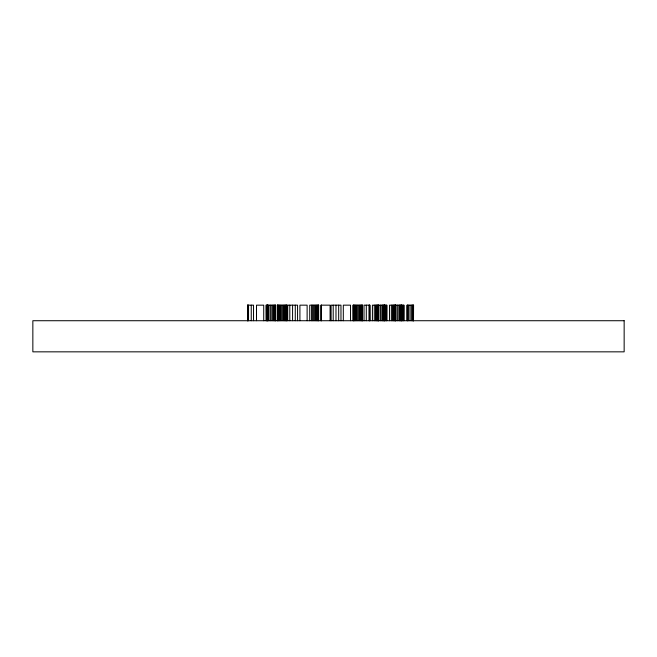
<?xml version="1.0" encoding="UTF-8"?>
<svg xmlns="http://www.w3.org/2000/svg" width="657" height="657" viewBox="0 0 657 657"><rect width="100%" height="100%" fill="white"/><g stroke="black" fill="none" stroke-linecap="round" stroke-linejoin="round"><path stroke-width="0.99" d="M277.303 305.16L286.764 305.16L286.764 320.723L286.69 305.16M287.692 305.16L297.564 305.16L297.564 320.723M318.727 305.16L309.734 305.16L309.734 320.723M413.499 320.723L413.573 305.16L407.085 305.16L407.085 320.723M413.425 320.723L413.343 305.16L413.228 320.723M413.138 305.16L413.138 320.723M412.933 305.16L412.99 320.723M412.497 305.16L412.497 320.723M411.364 305.16L411.364 320.723M409.968 305.16L409.968 320.723M408.44 305.16L408.44 320.723M407.406 305.16L407.406 320.723M407.233 305.16L407.258 320.723M403.924 320.723L403.981 305.16L389.519 305.16L389.519 320.723M403.743 305.16L403.743 320.723M401.813 305.16L401.813 320.723M401.567 305.16L401.567 320.723M401.246 305.16L401.246 320.723M400.811 305.16L400.811 320.723M400.253 305.16L400.253 320.723M399.653 305.16L399.653 320.723M399.013 305.16L399.013 320.723M397.682 305.16L397.649 320.723M395.818 305.16L395.818 320.723M395.76 305.16L395.76 320.723M395.506 305.16L395.506 320.723M395.268 305.16L395.268 320.723M394.939 305.16L394.939 320.723M394.512 305.16L394.512 320.723M393.945 305.16L393.945 320.723M393.329 305.16L393.329 320.723M392.681 305.16L392.681 320.723M391.383 305.16L391.383 320.723M386.833 320.723L386.891 305.16L372.429 305.16L372.429 320.723M386.653 305.16L386.653 320.723M385.027 305.16L385.027 320.723M384.969 305.16L384.969 320.723M384.715 305.16L384.715 320.723M384.476 305.16L384.476 320.723M384.148 305.16L384.148 320.723M383.721 305.16L383.721 320.723M383.154 305.16L383.154 320.723M382.563 305.16L382.563 320.723M381.922 305.16L381.922 320.723M380.551 305.16L380.592 320.723M378.416 305.16L378.416 320.723M378.177 305.16L378.177 320.723M377.849 305.16L377.849 320.723M377.422 305.16L377.422 320.723M376.855 305.16L376.855 320.723M376.239 305.16L376.239 320.723M375.59 305.16L375.59 320.723M374.293 305.16L374.293 320.723M370.006 320.723L369.94 305.16L364.019 305.16L364.019 320.723M369.751 305.16L369.76 320.723M369.448 305.16L369.448 320.723M369.02 305.16L369.02 320.723M366.294 305.16L366.294 320.723M362.459 320.723L362.459 305.16L352.998 305.16L353.072 320.723M362.385 305.16L362.393 320.723M362.171 305.16L362.171 320.723M361.81 305.16L361.81 320.723M361.301 305.16L361.301 320.723M360.644 305.16L360.644 320.723M359.831 305.16L359.831 320.723M358.862 305.16L358.862 320.723M357.728 305.16L357.728 320.723M356.587 305.16L356.587 320.723M355.609 305.16L355.609 320.723M354.796 305.16L354.796 320.723M354.148 305.16L354.148 320.723M353.647 305.16L353.647 320.723M353.285 305.16L353.285 320.723M350.526 320.723L350.526 305.16L343.315 305.16L343.315 320.723M340.967 320.723L340.967 305.16L331.095 305.16L331.128 320.723M338.675 305.16L338.675 320.723M335.982 305.16L335.982 320.723M333.206 305.16L333.206 320.723M330.101 320.723L330.101 305.16L320.969 305.16L320.969 320.723M321.38 305.16L321.38 320.723M321.273 305.16L321.273 320.723M318.661 305.16L318.645 320.723M318.44 305.16L318.44 320.723M317.972 305.16L317.972 320.723M317.421 305.16L317.421 320.723M316.707 305.16L316.707 320.723M315.861 305.16L315.861 320.723M314.884 305.16L314.884 320.723M313.783 305.16L313.783 320.723M312.675 305.16L312.675 320.723M311.574 305.16L311.574 320.723M307.123 320.723L307.123 305.16L299.912 305.16L299.912 320.723M295.272 305.16L295.272 320.723M292.579 305.16L292.579 320.723M289.803 305.16L289.803 320.723M287.725 305.16L287.692 320.723M286.477 305.16L286.477 320.723M286.115 305.16L286.115 320.723M285.606 305.16L285.606 320.723M284.949 305.16L284.949 320.723M284.136 305.16L284.136 320.723M283.167 305.16L283.167 320.723M282.034 305.16L282.034 320.723M280.892 305.16L280.892 320.723M279.915 305.16L279.915 320.723M279.102 305.16L279.102 320.723M278.445 305.16L278.445 320.723M277.944 305.16L277.944 320.723M277.591 305.16L277.591 320.723M277.377 305.16L277.377 320.723M275.636 320.723L275.636 305.16L266.036 305.16L266.142 320.723M275.529 305.16L275.529 320.723M275.226 305.16L275.226 320.723M274.716 305.16L274.716 320.723M274.01 305.16L274.01 320.723M273.066 305.16L273.066 320.723M271.957 305.16L271.957 320.723M270.618 305.16L270.618 320.723M269 305.16L269 320.723M268.155 305.16L268.155 320.723M267.645 305.16L267.645 320.723M267.415 305.16L267.415 320.723M267.317 305.16L267.317 320.723M266.947 305.16L266.947 320.723M266.446 305.16L266.413 320.723M263.72 320.723L263.72 305.16L256.509 305.16L256.509 320.723M253.528 320.723L253.528 305.16L247.541 305.16L247.541 320.723M251.253 305.16L251.253 320.723M248.535 305.16L248.535 320.723M248.1 305.16L248.1 320.723M247.796 305.16L247.788 320.723M247.607 305.16L247.607 320.723M624.15 320.723L32.85 320.723L32.85 351.84L624.15 351.84L624.15 320.723M402.117 320.723L402.117 305.16L402.059 320.723M378.728 320.723L378.728 305.16L378.67 320.723"/></g></svg>
